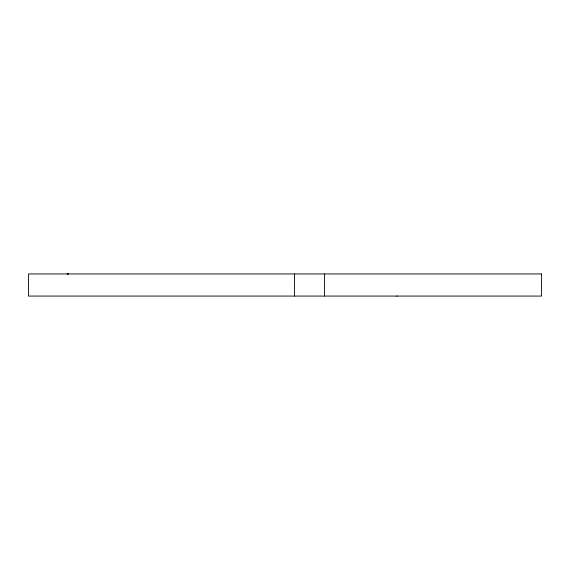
<?xml version="1.0" encoding="UTF-8"?>
<svg xmlns="http://www.w3.org/2000/svg" width="570" height="570" viewBox="0 0 570 570"><rect width="100%" height="100%" fill="white"/><g stroke="black" fill="none" stroke-linecap="round" stroke-linejoin="round"><path stroke-width="0.85" d="M294.455 296.072L294.455 273.942M324.53 296.072L324.53 273.942M68.172 273.921L67.182 273.942L68.208 273.942M396.684 296.072L397.133 296.072M541.5 273.942L28.5 273.942L28.5 296.072L541.5 296.072L541.5 273.942"/></g></svg>
